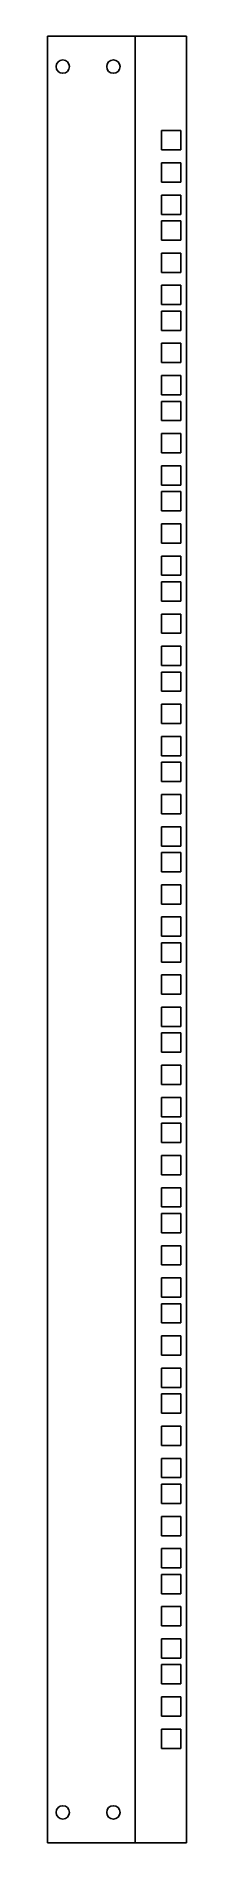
# Model space of a CAD drawing. Header units: millimetres. Extents: x -42 to 27, y 0 to 890.
import ezdxf

# ---------------------------------------------------------------- set-up
doc = ezdxf.new("R2010")
doc.units = ezdxf.units.MM
doc.layers.add('BEND', color=1, linetype='Continuous')
doc.layers.add('CUT', color=7, linetype='Continuous')

msp = doc.modelspace()

# ---------------------------------------------------------------- linework, layer by layer
at = {"layer": 'BEND'}
msp.add_line((1.633, 890), (1.633, 0), dxfattribs=at)
at = {"layer": 'CUT'}
for p, q in [((26.88, 890), (-41.735, 890)), ((-41.735, 890), (-41.735, 0)), ((26.88, 0), (26.88, 890)), ((14.58, 833.95), (14.58, 843.45)), ((14.58, 843.45), (24.08, 843.45)), ((24.08, 843.45), (24.08, 833.95)), ((24.08, 833.95), (14.58, 833.95)), ((14.58, 818.075), (14.58, 827.575)), ((14.58, 827.575), (24.08, 827.575)), ((24.08, 827.575), (24.08, 818.075)), ((24.08, 818.075), (14.58, 818.075)), ((14.58, 802.2), (14.58, 811.7)), ((14.58, 811.7), (24.08, 811.7)), ((24.08, 811.7), (24.08, 802.2)), ((24.08, 802.2), (14.58, 802.2)), ((14.58, 789.5), (14.58, 799)), ((14.58, 799), (24.08, 799)), ((24.08, 799), (24.08, 789.5)), ((24.08, 789.5), (14.58, 789.5)), ((14.58, 773.625), (14.58, 783.125)), ((14.58, 783.125), (24.08, 783.125)), ((24.08, 783.125), (24.08, 773.625)), ((24.08, 773.625), (14.58, 773.625)), ((14.58, 757.75), (14.58, 767.25)), ((14.58, 767.25), (24.08, 767.25)), ((24.08, 767.25), (24.08, 757.75)), ((24.08, 757.75), (14.58, 757.75)), ((14.58, 745.05), (14.58, 754.55)), ((14.58, 754.55), (24.08, 754.55)), ((24.08, 754.55), (24.08, 745.05)), ((24.08, 745.05), (14.58, 745.05)), ((14.58, 729.175), (14.58, 738.675)), ((14.58, 738.675), (24.08, 738.675)), ((24.08, 738.675), (24.08, 729.175)), ((24.08, 729.175), (14.58, 729.175)), ((14.58, 713.3), (14.58, 722.8)), ((14.58, 722.8), (24.08, 722.8)), ((24.08, 722.8), (24.08, 713.3)), ((24.08, 713.3), (14.58, 713.3)), ((14.58, 700.6), (14.58, 710.1)), ((14.58, 710.1), (24.08, 710.1)), ((24.08, 710.1), (24.08, 700.6)), ((24.08, 700.6), (14.58, 700.6)), ((14.58, 684.725), (14.58, 694.225)), ((14.58, 694.225), (24.08, 694.225)), ((24.08, 694.225), (24.08, 684.725)), ((24.08, 684.725), (14.58, 684.725)), ((14.58, 668.85), (14.58, 678.35)), ((14.58, 678.35), (24.08, 678.35)), ((24.08, 678.35), (24.08, 668.85)), ((24.08, 668.85), (14.58, 668.85)), ((14.58, 656.15), (14.58, 665.65)), ((14.58, 665.65), (24.08, 665.65)), ((24.08, 665.65), (24.08, 656.15)), ((24.08, 656.15), (14.58, 656.15)), ((14.58, 640.275), (14.58, 649.775)), ((14.58, 649.775), (24.08, 649.775)), ((24.08, 649.775), (24.08, 640.275)), ((24.08, 640.275), (14.58, 640.275)), ((14.58, 624.4), (14.58, 633.9)), ((14.58, 633.9), (24.08, 633.9)), ((24.08, 633.9), (24.08, 624.4)), ((24.08, 624.4), (14.58, 624.4)), ((14.58, 611.7), (14.58, 621.2)), ((14.58, 621.2), (24.08, 621.2)), ((24.08, 621.2), (24.08, 611.7)), ((24.08, 611.7), (14.58, 611.7)), ((14.58, 595.825), (14.58, 605.325)), ((14.58, 605.325), (24.08, 605.325)), ((24.08, 605.325), (24.08, 595.825)), ((24.08, 595.825), (14.58, 595.825)), ((14.58, 579.95), (14.58, 589.45)), ((14.58, 589.45), (24.08, 589.45)), ((24.08, 589.45), (24.08, 579.95)), ((24.08, 579.95), (14.58, 579.95)), ((14.58, 567.25), (14.58, 576.75)), ((14.58, 576.75), (24.08, 576.75)), ((24.08, 576.75), (24.08, 567.25)), ((24.08, 567.25), (14.58, 567.25)), ((14.58, 551.375), (14.58, 560.875)), ((14.58, 560.875), (24.08, 560.875)), ((24.08, 560.875), (24.08, 551.375)), ((24.08, 551.375), (14.58, 551.375)), ((14.58, 535.5), (14.58, 545)), ((14.58, 545), (24.08, 545)), ((24.08, 545), (24.08, 535.5)), ((24.08, 535.5), (14.58, 535.5)), ((14.58, 522.8), (14.58, 532.3)), ((14.58, 532.3), (24.08, 532.3)), ((24.08, 532.3), (24.08, 522.8)), ((24.08, 522.8), (14.58, 522.8)), ((14.58, 506.925), (14.58, 516.425)), ((14.58, 516.425), (24.08, 516.425)), ((24.08, 516.425), (24.08, 506.925)), ((24.08, 506.925), (14.58, 506.925)), ((14.58, 491.05), (14.58, 500.55)), ((14.58, 500.55), (24.08, 500.55)), ((24.08, 500.55), (24.08, 491.05)), ((24.08, 491.05), (14.58, 491.05)), ((14.58, 478.35), (14.58, 487.85)), ((14.58, 487.85), (24.08, 487.85)), ((24.08, 487.85), (24.08, 478.35)), ((24.08, 478.35), (14.58, 478.35)), ((14.58, 462.475), (14.58, 471.975)), ((14.58, 471.975), (24.08, 471.975)), ((24.08, 471.975), (24.08, 462.475)), ((24.08, 462.475), (14.58, 462.475)), ((14.58, 446.6), (14.58, 456.1)), ((14.58, 456.1), (24.08, 456.1)), ((24.08, 456.1), (24.08, 446.6)), ((24.08, 446.6), (14.58, 446.6)), ((14.58, 433.9), (14.58, 443.4)), ((14.58, 443.4), (24.08, 443.4)), ((24.08, 443.4), (24.08, 433.9)), ((24.08, 433.9), (14.58, 433.9)), ((14.58, 418.025), (14.58, 427.525)), ((14.58, 427.525), (24.08, 427.525)), ((24.08, 427.525), (24.08, 418.025)), ((24.08, 418.025), (14.58, 418.025)), ((14.58, 402.15), (14.58, 411.65)), ((14.58, 411.65), (24.08, 411.65)), ((24.08, 411.65), (24.08, 402.15)), ((24.08, 402.15), (14.58, 402.15)), ((14.58, 389.45), (14.58, 398.95)), ((14.58, 398.95), (24.08, 398.95)), ((24.08, 398.95), (24.08, 389.45)), ((24.08, 389.45), (14.58, 389.45)), ((14.58, 373.575), (14.58, 383.075)), ((14.58, 383.075), (24.08, 383.075)), ((24.08, 383.075), (24.08, 373.575)), ((24.08, 373.575), (14.58, 373.575)), ((14.58, 357.7), (14.58, 367.2)), ((14.58, 367.2), (24.08, 367.2)), ((24.08, 367.2), (24.08, 357.7)), ((24.08, 357.7), (14.58, 357.7)), ((14.58, 345), (14.58, 354.5)), ((14.58, 354.5), (24.08, 354.5)), ((24.08, 354.5), (24.08, 345)), ((24.08, 345), (14.58, 345)), ((14.58, 329.125), (14.58, 338.625)), ((14.58, 338.625), (24.08, 338.625)), ((24.08, 338.625), (24.08, 329.125)), ((24.08, 329.125), (14.58, 329.125)), ((14.58, 313.25), (14.58, 322.75)), ((14.58, 322.75), (24.08, 322.75)), ((24.08, 322.75), (24.08, 313.25)), ((24.08, 313.25), (14.58, 313.25)), ((14.58, 300.55), (14.58, 310.05)), ((14.58, 310.05), (24.08, 310.05)), ((24.08, 310.05), (24.08, 300.55)), ((24.08, 300.55), (14.58, 300.55)), ((14.58, 284.675), (14.58, 294.175)), ((14.58, 294.175), (24.08, 294.175)), ((24.08, 294.175), (24.08, 284.675)), ((24.08, 284.675), (14.58, 284.675)), ((14.58, 268.8), (14.58, 278.3)), ((14.58, 278.3), (24.08, 278.3)), ((24.08, 278.3), (24.08, 268.8)), ((24.08, 268.8), (14.58, 268.8)), ((14.58, 256.1), (14.58, 265.6)), ((14.58, 265.6), (24.08, 265.6)), ((24.08, 265.6), (24.08, 256.1)), ((24.08, 256.1), (14.58, 256.1)), ((14.58, 240.225), (14.58, 249.725)), ((14.58, 249.725), (24.08, 249.725)), ((24.08, 249.725), (24.08, 240.225)), ((24.08, 240.225), (14.58, 240.225)), ((14.58, 224.35), (14.58, 233.85)), ((14.58, 233.85), (24.08, 233.85)), ((24.08, 233.85), (24.08, 224.35)), ((24.08, 224.35), (14.58, 224.35)), ((14.58, 211.65), (14.58, 221.15)), ((14.58, 221.15), (24.08, 221.15)), ((24.08, 221.15), (24.08, 211.65)), ((24.08, 211.65), (14.58, 211.65)), ((14.58, 195.775), (14.58, 205.275)), ((14.58, 205.275), (24.08, 205.275)), ((24.08, 205.275), (24.08, 195.775)), ((24.08, 195.775), (14.58, 195.775)), ((14.58, 179.9), (14.58, 189.4)), ((14.58, 189.4), (24.08, 189.4)), ((24.08, 189.4), (24.08, 179.9)), ((24.08, 179.9), (14.58, 179.9)), ((14.58, 167.2), (14.58, 176.7)), ((14.58, 176.7), (24.08, 176.7)), ((24.08, 176.7), (24.08, 167.2)), ((24.08, 167.2), (14.58, 167.2)), ((14.58, 151.325), (14.58, 160.825)), ((14.58, 160.825), (24.08, 160.825)), ((24.08, 160.825), (24.08, 151.325)), ((24.08, 151.325), (14.58, 151.325)), ((14.58, 135.45), (14.58, 144.95)), ((14.58, 144.95), (24.08, 144.95)), ((24.08, 144.95), (24.08, 135.45)), ((24.08, 135.45), (14.58, 135.45)), ((14.58, 122.75), (14.58, 132.25)), ((14.58, 132.25), (24.08, 132.25)), ((24.08, 132.25), (24.08, 122.75)), ((24.08, 122.75), (14.58, 122.75)), ((14.58, 106.875), (14.58, 116.375)), ((14.58, 116.375), (24.08, 116.375)), ((24.08, 116.375), (24.08, 106.875)), ((24.08, 106.875), (14.58, 106.875)), ((14.58, 91), (14.58, 100.5)), ((14.58, 100.5), (24.08, 100.5)), ((24.08, 100.5), (24.08, 91)), ((24.08, 91), (14.58, 91)), ((14.58, 78.3), (14.58, 87.8)), ((14.58, 87.8), (24.08, 87.8)), ((24.08, 87.8), (24.08, 78.3)), ((24.08, 78.3), (14.58, 78.3)), ((14.58, 62.425), (14.58, 71.925)), ((14.58, 71.925), (24.08, 71.925)), ((24.08, 71.925), (24.08, 62.425)), ((24.08, 62.425), (14.58, 62.425)), ((14.58, 46.55), (14.58, 56.05)), ((14.58, 56.05), (24.08, 56.05)), ((24.08, 56.05), (24.08, 46.55)), ((24.08, 46.55), (14.58, 46.55)), ((-41.735, 0), (26.88, 0))]:
    msp.add_line(p, q, dxfattribs=at)
for centre in [(-34.235, 874.98), (-9.235, 874.98), (-34.235, 15.02), (-9.235, 15.02)]:
    msp.add_circle(centre, 3.3, dxfattribs=at)

doc.saveas('drawing.dxf')
